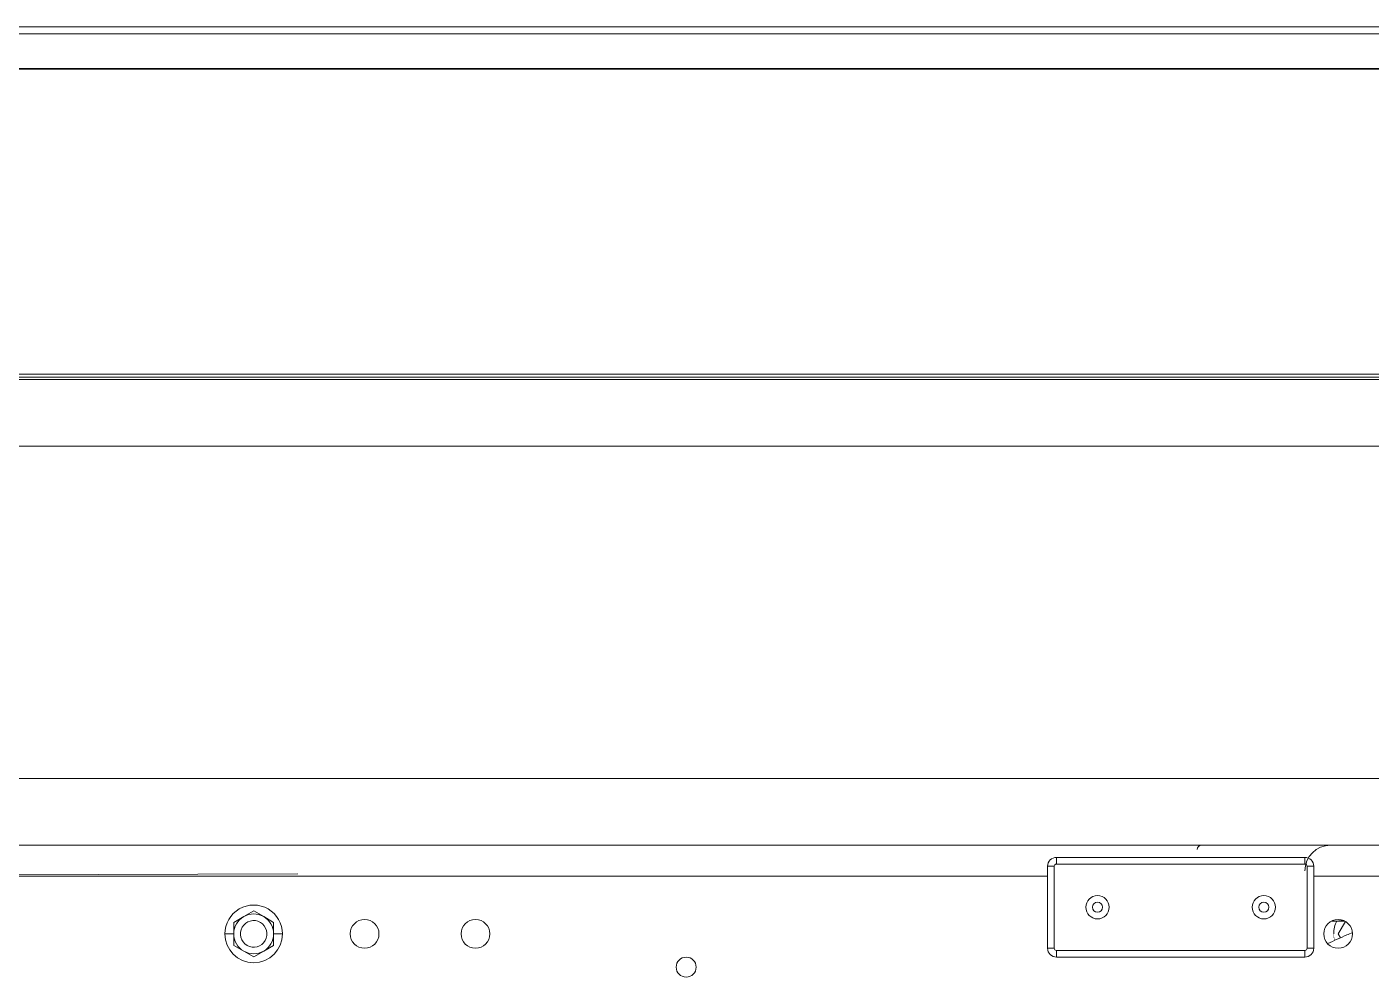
# Model space of a CAD drawing. Header units: millimetres. Extents: x -16985 to -606, y 2122 to 9380.
# Drawn here: x -10846 to -10240, y 5129 to 5557 of the extents above; entities that cross this region are included whole.
import ezdxf

# ---------------------------------------------------------------- set-up
doc = ezdxf.new("R2010")
doc.units = ezdxf.units.MM
doc.linetypes.add('K5LT32768', pattern=[0])
doc.linetypes.add('K5LT_THIN', pattern=[0])

msp = doc.modelspace()

# ---------------------------------------------------------------- linework, layer by layer
at = {"color": 7, "linetype": 'K5LT_THIN', "lineweight": 18}
for p, q in [((-11573.55, 5557.22), (-8333.55, 5557.22)), ((-9413.55, 5554.04), (-11213.55, 5554.04)), ((-11139.55, 5538.45), (-9487.55, 5538.45)), ((-11091.69, 5538.19), (-10066.05, 5538.19)), ((-11199.55, 5399.19), (-10066.05, 5399.19)), ((-10066.05, 5398.19), (-11199.55, 5398.19)), ((-11199.55, 5368.19), (-10061.05, 5368.19)), ((-9565.55, 5218.19), (-11199.55, 5218.19)), ((-9565.55, 5188.19), (-11199.55, 5188.19)), ((-10381.55, 5182.69), (-10381.55, 5179.69)), ((-10381.55, 5182.69), (-10269.55, 5182.69)), ((-10269.55, 5179.69), (-10269.55, 5182.69)), ((-10385.55, 5141.69), (-10385.55, 5178.69)), ((-10385.55, 5178.69), (-10382.55, 5178.69)), ((-10382.55, 5178.69), (-10382.55, 5141.69)), ((-10269.55, 5179.69), (-10381.55, 5179.69)), ((-10268.55, 5141.69), (-10268.55, 5178.69)), ((-10268.55, 5178.69), (-10265.55, 5178.69)), ((-10265.55, 5178.69), (-10265.55, 5141.69)), ((-10723.63, 5175.25), (-10913.63, 5174.68)), ((-10743.55, 5158.58), (-10748.05, 5155.98)), ((-10739.05, 5155.98), (-10743.55, 5158.58)), ((-10748.05, 5155.98), (-10752.55, 5153.38)), ((-10752.55, 5153.38), (-10752.55, 5148.19)), ((-10734.55, 5153.38), (-10739.05, 5155.98)), ((-10734.55, 5148.19), (-10734.55, 5153.38)), ((-10254.77, 5153.99), (-10251.62, 5153.99)), ((-10254.52, 5148.19), (-10251.28, 5153.8)), ((-10756.55, 5148.19), (-10752.55, 5148.19)), ((-10752.55, 5148.19), (-10752.55, 5142.99)), ((-10734.55, 5142.99), (-10734.55, 5148.19)), ((-10730.55, 5148.19), (-10734.55, 5148.19)), ((-10253.49, 5146.39), (-10254.52, 5148.19)), ((-10752.55, 5142.99), (-10748.05, 5140.39)), ((-10748.05, 5140.39), (-10743.55, 5137.79)), ((-10743.55, 5137.79), (-10739.05, 5140.39)), ((-10739.05, 5140.39), (-10734.55, 5142.99)), ((-10385.55, 5141.69), (-10382.55, 5141.69)), ((-10381.55, 5140.69), (-10269.55, 5140.69)), ((-10381.55, 5137.69), (-10381.55, 5140.69)), ((-10269.55, 5140.69), (-10269.55, 5137.69)), ((-10268.55, 5141.69), (-10265.55, 5141.69)), ((-10269.55, 5137.69), (-10381.55, 5137.69))]:
    msp.add_line(p, q, dxfattribs=at)
at = {"color": 8, "linetype": 'K5LT32768', "lineweight": 15, "true_color": 0x808080}
for p, q in [((-11199.55, 5400.59), (-10066.35, 5400.59)), ((-10385.55, 5174.19), (-11199.55, 5174.19)), ((-9561.04, 5174.19), (-10265.55, 5174.19))]:
    msp.add_line(p, q, dxfattribs=at)
at = {"color": 7, "linetype": 'K5LT_THIN', "const_width": 0.18}
msp.add_lwpolyline([(-10256.2, 5145.19), (-10256.38, 5146.05), (-10256.55, 5148.19)], dxfattribs=at)
at = {"color": 7, "linetype": 'K5LT_THIN', "lineweight": 18}
for centre, radius in [((-10363.05, 5160.19), 5.25), ((-10288.05, 5160.19), 5.25), ((-10363.05, 5160.19), 2.25), ((-10288.05, 5160.19), 2.25)]:
    msp.add_circle(centre, radius, dxfattribs=at)
for centre, radius, start, end in [((-10381.55, 5178.69), 4, 90, 180), ((-10316.15, 5186.29), 1.9, 90, 180), ((-10257.95, 5176.59), 11.6, 90, 180), ((-10269.55, 5178.69), 4, 0, 90), ((-10381.55, 5178.69), 1, 90, 180), ((-10269.55, 5178.69), 1, 0, 90), ((-10743.55, 5148.19), 13, 0.00252, 180.00252), ((-10743.55, 5148.19), 9, 120.00252, 180.00252), ((-10743.55, 5148.19), 6, 60, 240), ((-10743.55, 5148.19), 9, 60.00252, 120.00252), ((-10743.55, 5148.19), 6, 240, 60), ((-10743.55, 5148.19), 9, 0.00252, 60.00252), ((-10693.55, 5148.19), 6.5, 90, 270), ((-10693.55, 5148.19), 6.5, 270, 90), ((-10643.55, 5148.19), 6.5, 90, 270), ((-10643.55, 5148.19), 6.5, 270, 90), ((-10254.55, 5148.19), 6.5, 90, 270), ((-10243.55, 5148.19), 13, 153.11941, 180), ((-10254.55, 5148.19), 6.5, 270, 90), ((-10743.55, 5148.19), 13, 180.00252, 0.00252), ((-10743.55, 5148.19), 9, 180.00252, 240.00252), ((-10743.55, 5148.19), 9, 300.00252, 0.00252), ((-10743.55, 5148.19), 9, 240.00252, 300.00252), ((-10381.55, 5141.69), 4, 180, 270), ((-10381.55, 5141.69), 1, 180, 270), ((-10269.55, 5141.69), 1, 270, 0), ((-10269.55, 5141.69), 4, 270, 0), ((-10548.55, 5133.19), 4.5, 90, 270), ((-10548.55, 5133.19), 4.5, 270, 90)]:
    msp.add_arc(centre, radius, start, end, dxfattribs=at)
at = {"color": 8, "linetype": 'K5LT32768', "lineweight": 15, "true_color": 0x808080}
msp.add_arc((-10254.79, 5159.29), 5.3, 270.2251, 293.20539, dxfattribs=at)
at = {"color": 7, "linetype": 'K5LT_THIN', "lineweight": 18}
for points, knots in [([(-10257.48, 5153.9), (-10256.91, 5153.93), (-10255.98, 5153.98), (-10255.11, 5153.99), (-10254.77, 5153.99)], [0, 0, 0, 0, 0.607378, 1, 1, 1, 1]), ([(-10248.14, 5148.72), (-10248.95, 5148.39), (-10252.7, 5146.85), (-10256.36, 5145.13), (-10259.22, 5143.78)], [0, 0, 0, 0, 0.218443, 1, 1, 1, 1])]:
    msp.add_open_spline(points, degree=3, knots=knots, dxfattribs=at)

doc.saveas('drawing.dxf')
